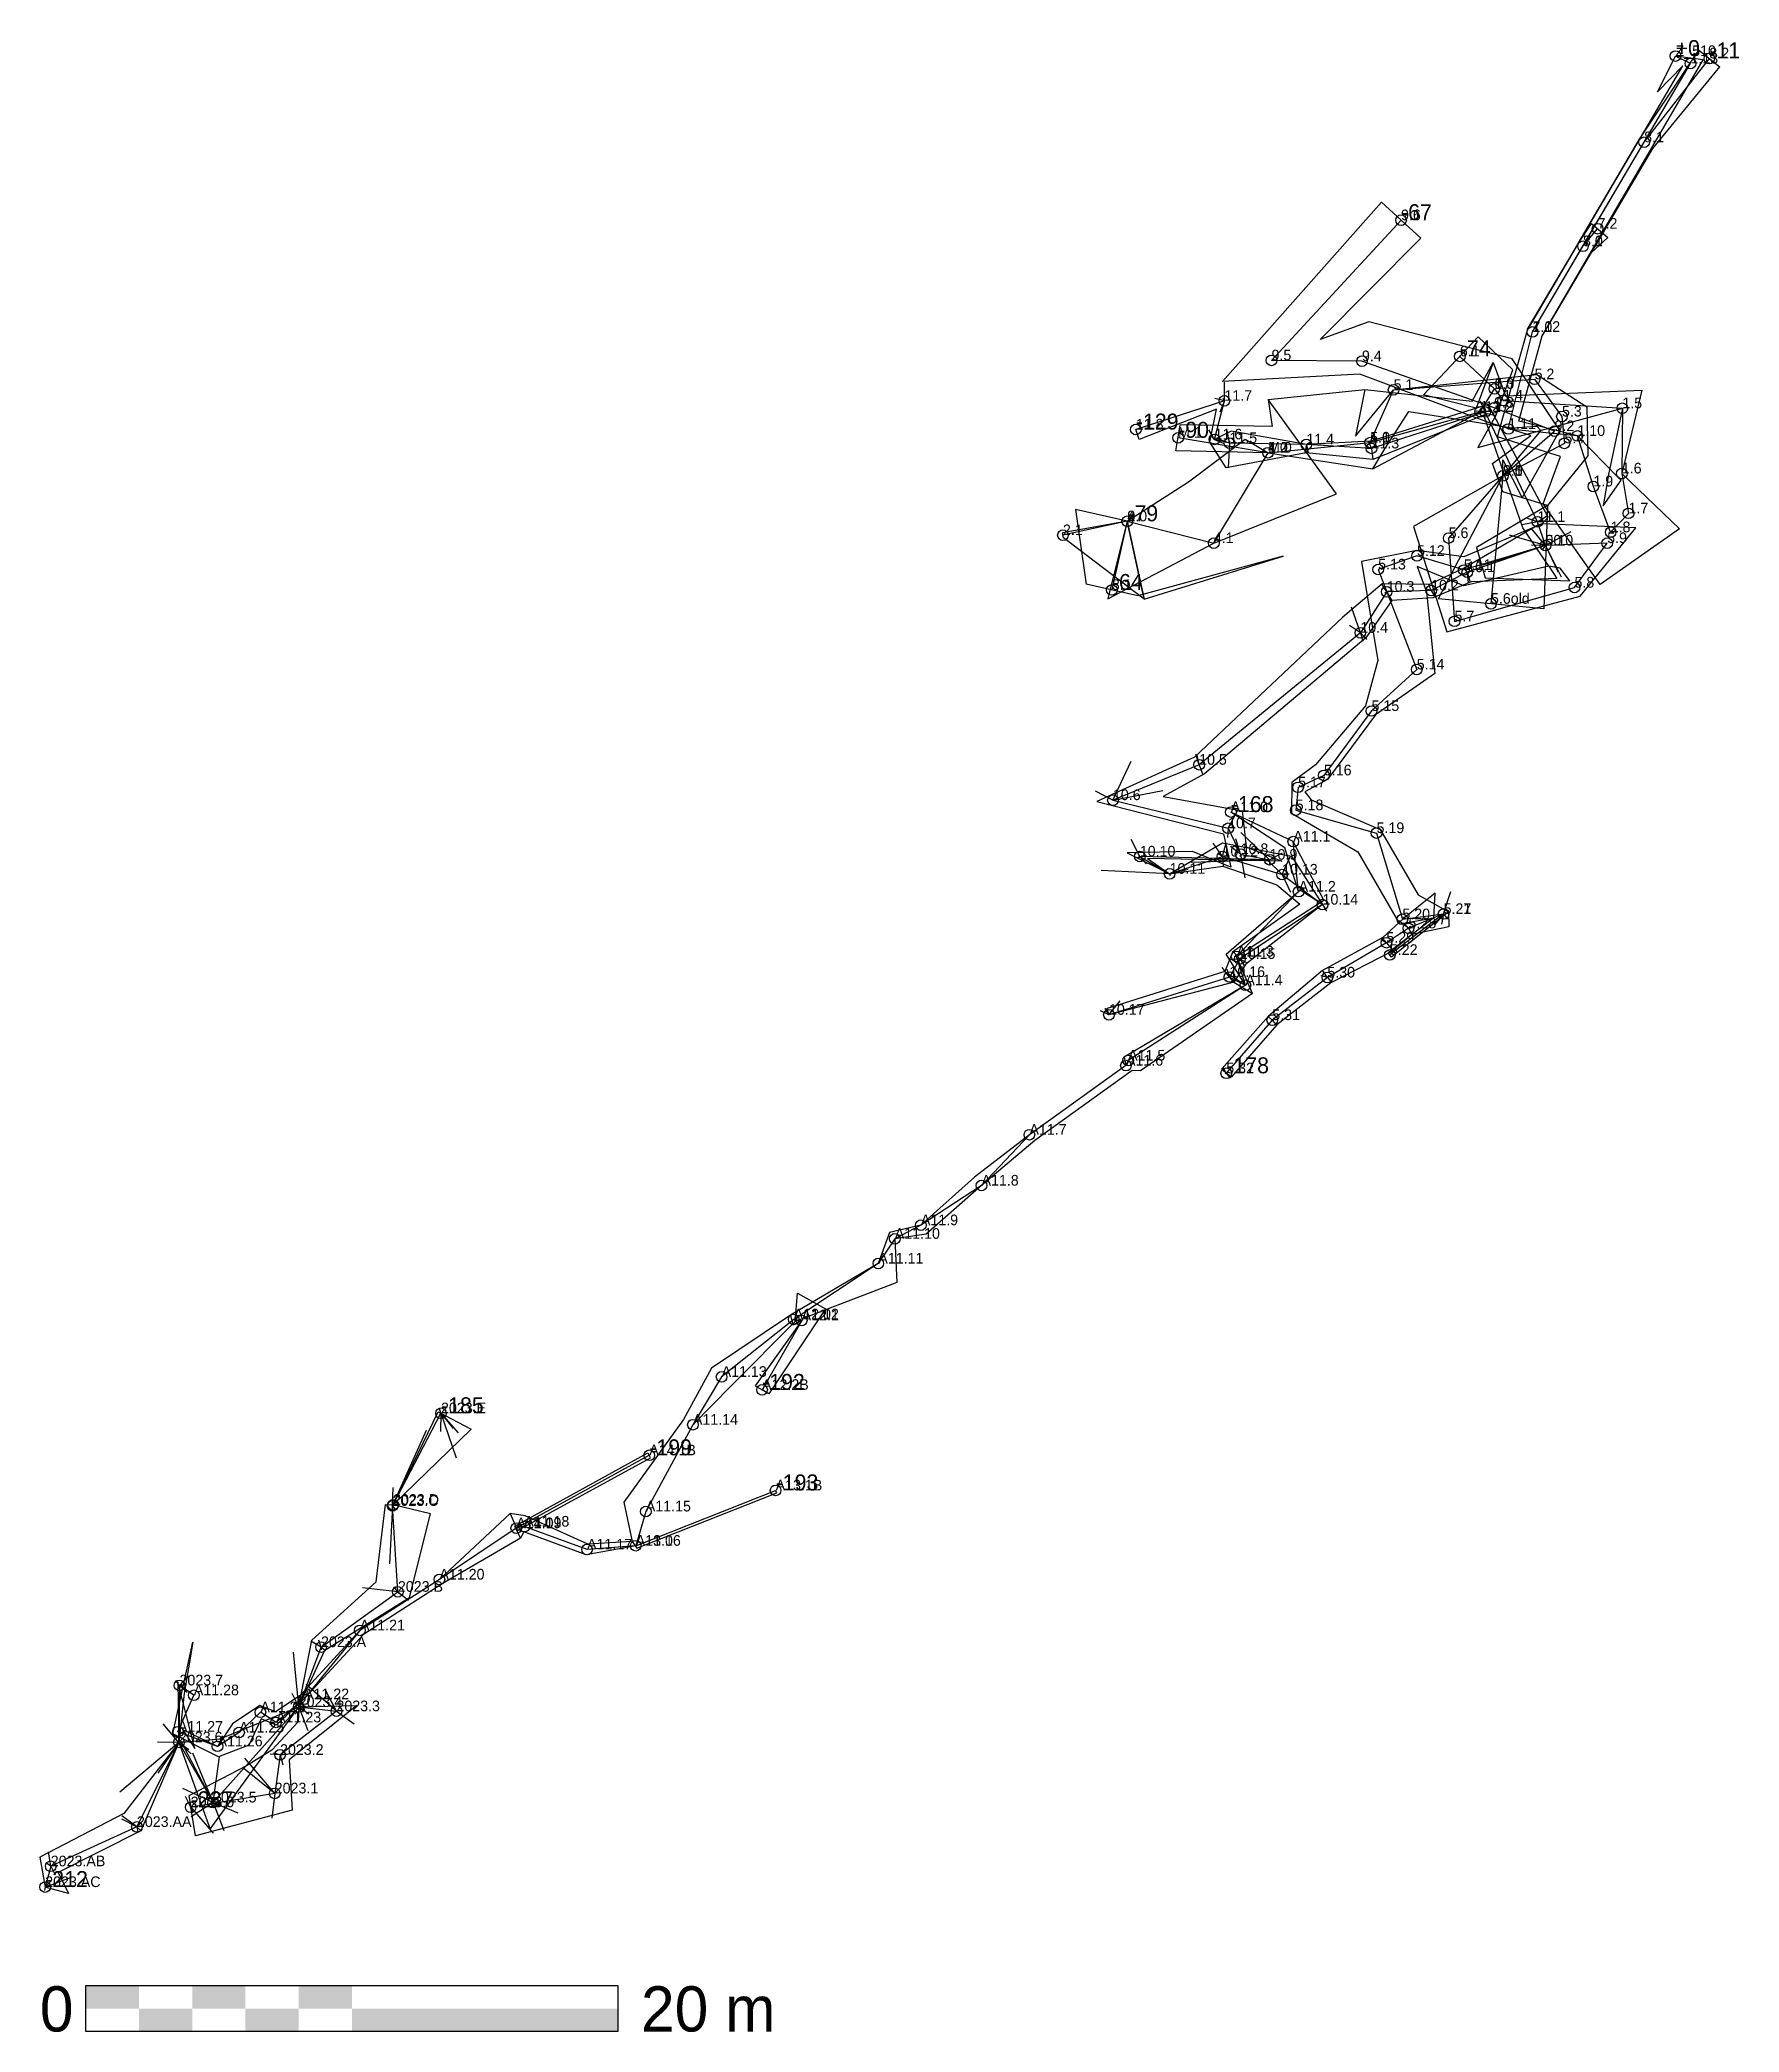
# Model space of a CAD drawing. Extents: x -61.5 to 2.4, y -74.3 to 0.6.
import ezdxf

# ---------------------------------------------------------------- set-up
doc = ezdxf.new("R2010")
doc.units = 0
doc.header["$MEASUREMENT"] = 0
for name, color, linetype in [('CHEMINEMENTS', 1, 'Continuous'), ('CONTOURS_LARGEURS', 3, 'Continuous'), ('ECHELLE', 7, 'Continuous'), ('POINTS', 6, 'Continuous'), ('PROFONDEURS', 2, 'Continuous'), ('RADIALES', 9, 'Continuous'), ('STATIONS', 7, 'Continuous')]:
    doc.layers.add(name, color=color, linetype=linetype)

msp = doc.modelspace()

# ---------------------------------------------------------------- linework, layer by layer
at = {"layer": 'CHEMINEMENTS'}
for p, q in [((0.56, -0.28), (0, 0)), ((-5.38, -10.37), (0.56, -0.28)), ((-1.18, -3.24), (1.27, -0.09)), ((-3.48, -7.15), (-1.18, -3.24)), ((-15.19, -11.44), (-10.32, -6.17)), ((-3.48, -7.15), (-2.93, -6.49)), ((-5.38, -10.37), (-3.48, -7.15)), ((-3.48, -7.15), (-3.48, -7.15)), ((-6.29, -14.02), (-5.38, -10.37)), ((-5.38, -10.37), (-5.38, -10.37)), ((-11.79, -11.47), (-15.19, -11.44)), ((-6.82, -13.22), (-11.79, -11.47)), ((-6.81, -12.51), (-8.11, -11.29)), ((-11.48, -14.53), (-10.6, -12.55)), ((-10.6, -12.55), (-5.3, -12.15)), ((-7.34, -13.37), (-6.81, -12.51)), ((-6.81, -12.51), (-6.48, -12.95)), ((-6.81, -12.51), (-6.81, -12.51)), ((-5.3, -12.15), (-4.27, -13.55)), ((-16.96, -12.96), (-20.29, -14.04)), ((-17.33, -14.41), (-16.96, -12.96)), ((-11.48, -14.53), (-7.34, -13.37)), ((-7.16, -13.38), (-11.43, -14.75)), ((-5.19, -17.51), (-7.16, -13.38)), ((-4.55, -14.1), (-6.82, -13.22)), ((-6.48, -12.95), (-2, -13.24)), ((-2, -13.24), (-2.02, -15.69)), ((-6.49, -15.78), (-4.55, -14.1)), ((-3.69, -14.28), (-6.29, -14.02)), ((-4.27, -13.55), (-4.18, -14.56)), ((-15.32, -14.91), (-18.7, -14.35)), ((-17.36, -18.31), (-15.32, -14.91)), ((-16.77, -14.55), (-17.33, -14.41)), ((-13.88, -14.6), (-16.77, -14.55)), ((-15.32, -14.91), (-11.48, -14.53)), ((-15.32, -14.91), (-15.32, -14.91)), ((-15.32, -14.91), (-15.32, -14.91)), ((-11.43, -14.75), (-13.88, -14.6)), ((-11.48, -14.53), (-11.48, -14.53)), ((-4.18, -14.56), (-6.49, -15.78)), ((-3.09, -16.18), (-3.69, -14.28)), ((-2.02, -15.69), (-1.77, -17.19)), ((-6.49, -15.78), (-8.53, -18.12)), ((-6.49, -15.78), (-6.94, -20.59)), ((-6.49, -15.78), (-6.49, -15.78)), ((-6.49, -15.78), (-6.49, -15.78)), ((-2.44, -17.9), (-3.09, -16.18)), ((-1.77, -17.19), (-2.44, -17.9)), ((-20.61, -17.49), (-23.03, -18.01)), ((-20.61, -17.49), (-21.19, -20.07)), ((-20.61, -17.49), (-20.61, -17.49)), ((-20.61, -17.49), (-20.61, -17.49)), ((-20.61, -17.49), (-20.61, -17.49)), ((-20.61, -17.49), (-20.61, -17.49)), ((-20.61, -17.49), (-17.36, -18.31)), ((-4.89, -18.4), (-5.19, -17.51)), ((-8.53, -18.12), (-8.31, -21.25)), ((-4.89, -18.4), (-7.96, -19.32)), ((-4.89, -18.4), (-7.83, -19.4)), ((-2.57, -18.31), (-4.89, -18.4)), ((-4.89, -18.4), (-4.89, -18.4)), ((-3.8, -19.98), (-2.57, -18.31)), ((-9.72, -18.79), (-11.18, -19.3)), ((-11.18, -19.3), (-9.73, -23.06)), ((-7.96, -19.32), (-9.72, -18.79)), ((-7.83, -19.4), (-9.19, -20.09)), ((-10.86, -20.14), (-11.85, -21.68)), ((-9.19, -20.09), (-10.86, -20.14)), ((-8.31, -21.25), (-3.8, -19.98)), ((-11.85, -21.68), (-17.91, -26.64)), ((-9.73, -23.06), (-11.43, -24.62)), ((-11.43, -24.62), (-13.22, -27.04)), ((-17.91, -26.64), (-21.15, -27.97)), ((-14.19, -27.49), (-14.28, -28.35)), ((-13.22, -27.04), (-14.19, -27.49)), ((-21.15, -27.97), (-16.82, -29.03)), ((-16.72, -28.42), (-16.72, -28.42)), ((-14.37, -29.53), (-16.72, -28.42)), ((-14.28, -28.35), (-11.24, -29.21)), ((-16.82, -29.03), (-16.35, -30)), ((-14.17, -31.41), (-14.37, -29.53)), ((-11.24, -29.21), (-10.27, -32.45)), ((-15.26, -30.21), (-20.14, -30.09)), ((-20.14, -30.09), (-19.02, -30.74)), ((-19.02, -30.74), (-17.03, -30.09)), ((-17.03, -30.09), (-14.79, -30.77)), ((-16.35, -30), (-15.26, -30.21)), ((-16.5, -33.85), (-14.17, -31.41)), ((-14.79, -30.77), (-13.27, -31.9)), ((-13.27, -31.9), (-16.38, -33.94)), ((-10.04, -32.79), (-10.87, -33.33)), ((-8.72, -32.25), (-10.74, -33.79)), ((-10.27, -32.45), (-8.72, -32.25)), ((-8.72, -32.25), (-10.04, -32.79)), ((-8.72, -32.25), (-8.72, -32.25)), ((-10.87, -33.33), (-13.09, -34.64)), ((-16.38, -33.94), (-16.77, -34.62)), ((-16.17, -34.93), (-16.5, -33.85)), ((-16.77, -34.62), (-21.3, -36.04)), ((-16.17, -34.93), (-20.58, -37.76)), ((-16.77, -34.62), (-16.17, -34.93)), ((-13.09, -34.64), (-15.16, -36.24)), ((-15.16, -36.24), (-16.89, -38.24)), ((-20.66, -37.95), (-24.29, -40.55)), ((-20.58, -37.76), (-20.66, -37.95)), ((-24.29, -40.55), (-26.09, -42.46)), ((-26.09, -42.46), (-28.37, -43.95)), ((-28.37, -43.95), (-29.35, -44.46)), ((-29.35, -44.46), (-29.97, -45.39)), ((-29.97, -45.39), (-33.15, -47.49)), ((-33.15, -47.49), (-35.86, -49.65)), ((-32.85, -47.53), (-34.34, -50.14)), ((-33.15, -47.49), (-33.15, -47.49)), ((-33.15, -47.49), (-32.85, -47.53)), ((-35.86, -49.65), (-36.94, -51.45)), ((-34.34, -50.14), (-34.34, -50.14)), ((-48.21, -54.46), (-46.41, -51.02)), ((-36.94, -51.45), (-38.71, -54.71)), ((-43.58, -55.34), (-38.58, -52.6)), ((-38.58, -52.6), (-38.58, -52.6)), ((-39.09, -56), (-33.83, -53.92)), ((-33.83, -53.92), (-33.83, -53.92)), ((-48.23, -54.5), (-48.21, -54.46)), ((-48.03, -57.73), (-48.23, -54.5)), ((-43.58, -55.34), (-46.47, -57.27)), ((-43.28, -55.28), (-43.58, -55.34)), ((-43.58, -55.34), (-43.58, -55.34)), ((-40.92, -56.14), (-43.28, -55.28)), ((-38.71, -54.71), (-39.09, -56)), ((-39.09, -56), (-40.92, -56.14)), ((-39.09, -56), (-39.09, -56)), ((-46.47, -57.27), (-49.46, -59.18)), ((-50.92, -59.81), (-48.03, -57.73)), ((-51.76, -62.06), (-50.92, -59.81)), ((-49.46, -59.18), (-51.56, -61.77)), ((-56.24, -61.25), (-56.26, -63.39)), ((-55.7, -61.62), (-56.24, -61.25)), ((-56.3, -62.99), (-55.7, -61.62)), ((-54.98, -65.65), (-51.76, -62.06)), ((-51.56, -61.77), (-52.61, -62.64)), ((-51.76, -62.06), (-50.34, -62.22)), ((-53.2, -62.26), (-54, -63.02)), ((-52.61, -62.64), (-53.2, -62.26)), ((-50.34, -62.22), (-52.46, -63.86)), ((-56.26, -63.39), (-57.84, -66.57)), ((-54.81, -63.54), (-56.3, -62.99)), ((-56.26, -63.39), (-54.98, -65.65)), ((-54, -63.02), (-54.81, -63.54)), ((-52.46, -63.86), (-52.66, -65.31)), ((-52.66, -65.31), (-55.82, -65.83)), ((-55.82, -65.83), (-55.82, -65.83)), ((-57.84, -66.57), (-61.08, -68.05)), ((-61.08, -68.05), (-61.29, -68.83))]:
    msp.add_line(p, q, dxfattribs=at)
at = {"layer": 'CONTOURS_LARGEURS'}
for p, q in [((-1.35, -3.13), (0.88, 0.22)), ((-0.68, -1.34), (0, 0)), ((1.04, -0.14), (0, 0)), ((0.88, 0.22), (1.67, -0.4)), ((-5.57, -10.3), (0.27, -0.37)), ((-5.01, -10.52), (1.04, -0.14)), ((-0.85, -3.47), (1.67, -0.4)), ((0.27, -0.37), (-0.68, -1.34)), ((-3.66, -7.05), (-1.35, -3.13)), ((-3.14, -7.35), (-0.85, -3.47)), ((-17.03, -12.23), (-11.05, -5.49)), ((-11.05, -5.49), (-9.58, -6.85)), ((-3.65, -7.03), (-3.16, -6.3)), ((-3.16, -6.3), (-2.55, -6.82)), ((-13.36, -10.65), (-9.58, -6.85)), ((-5.56, -10.27), (-3.65, -7.03)), ((-5.04, -10.57), (-3.16, -7.38)), ((-3.65, -7.03), (-3.66, -7.05)), ((-3.16, -7.38), (-2.55, -6.82)), ((-3.16, -7.38), (-3.14, -7.35)), ((-11.53, -9.99), (-13.36, -10.65)), ((-6.14, -11.38), (-11.53, -9.99)), ((-6.7, -14.31), (-5.57, -10.3)), ((-5.57, -10.3), (-5.56, -10.27)), ((-9.48, -12.74), (-7.42, -10.56)), ((-6.12, -11.79), (-7.42, -10.56)), ((-5.89, -13.73), (-5.01, -10.52)), ((-5.01, -10.52), (-5.04, -10.57)), ((-11.87, -11.96), (-17.03, -12.23)), ((-7.03, -13.78), (-11.87, -11.96)), ((-10.6, -12.55), (-5.22, -11.97)), ((-7.64, -12.97), (-6.86, -11.52)), ((-6.86, -11.52), (-7.5, -13.24)), ((-6.86, -11.52), (-6.39, -12.77)), ((-6.76, -13.51), (-6.12, -11.79)), ((-4.35, -14.07), (-6.14, -11.38)), ((-5.22, -11.97), (-3.34, -13.19)), ((-15.32, -12.91), (-11.68, -12.54)), ((-11.68, -12.54), (-12.03, -14.29)), ((-12.03, -14.29), (-10.6, -12.55)), ((-11.68, -12.54), (-7.64, -12.97)), ((-6.39, -12.77), (-1.27, -12.56)), ((-1.27, -12.56), (-2.02, -15.69)), ((-16.96, -12.96), (-20.29, -14.04)), ((-17.26, -13.28), (-20.16, -14.42)), ((-17.51, -14.52), (-17.26, -13.28)), ((-17.33, -14.41), (-16.96, -12.96)), ((-12.75, -16.46), (-15.32, -12.91)), ((-15.32, -12.91), (-15.16, -13.93)), ((-7.04, -13.1), (-11.46, -14.48)), ((-11.38, -15.52), (-7.34, -13.37)), ((-10.93, -14.77), (-10.03, -13.36)), ((-10.03, -13.36), (-6.14, -13.97)), ((-7.5, -13.24), (-9.48, -12.74)), ((-7.43, -14.71), (-2, -13.24)), ((-7.34, -13.37), (-6.76, -13.51)), ((-4.79, -17.34), (-7.04, -13.1)), ((-3.34, -13.19), (-3.3, -15.03)), ((-2, -13.24), (-2.52, -15.73)), ((-20.16, -14.42), (-20.29, -14.04)), ((-18.79, -14.84), (-18.62, -13.86)), ((-15.16, -13.93), (-18.62, -13.86)), ((-16.71, -14.1), (-17.33, -14.41)), ((-13.88, -14.6), (-16.71, -14.1)), ((-7.21, -13.5), (-11.38, -15.17)), ((-6.76, -13.51), (-7.43, -14.71)), ((-5.74, -17.73), (-7.21, -13.5)), ((-5.44, -14.26), (-7.03, -13.78)), ((-5.06, -14.08), (-6.49, -15.78)), ((-6.14, -13.97), (-5.21, -13.91)), ((-3.69, -14.28), (-5.89, -13.73)), ((-5.77, -16.61), (-4.35, -14.07)), ((-5.21, -13.91), (-5.06, -14.08)), ((-15.32, -14.91), (-18.79, -14.84)), ((-18.31, -16), (-16.18, -14.4)), ((-16.9, -15.48), (-17.51, -14.52)), ((-13.89, -14.91), (-16.9, -15.48)), ((-16.18, -14.4), (-15.32, -14.91)), ((-15.32, -14.91), (-15.32, -14.91)), ((-15.32, -14.91), (-11.38, -15.52)), ((-11.38, -15.17), (-13.89, -14.91)), ((-11.46, -14.48), (-13.88, -14.6)), ((-11.38, -15.52), (-10.93, -14.77)), ((-6.88, -15.32), (-5.44, -14.26)), ((-4.32, -15.05), (-6.7, -14.31)), ((-2.15, -15.85), (-3.69, -14.28)), ((-6.49, -16.38), (-6.88, -15.32)), ((-6.49, -15.78), (-6.49, -15.18)), ((-6.49, -15.18), (-5.77, -16.61)), ((-4.98, -16.83), (-4.32, -15.05)), ((-3.3, -15.03), (-4.82, -16.89)), ((-2.02, -15.69), (0.15, -17.77)), ((-20.61, -17.49), (-18.31, -16)), ((-17.36, -18.31), (-12.75, -16.46)), ((-6.49, -15.78), (-9.85, -17.68)), ((-6.49, -15.78), (-8.93, -20.41)), ((-4.82, -16.89), (-6.49, -16.38)), ((-2.52, -15.73), (-2.72, -16.91)), ((-2.72, -16.91), (-2.04, -15.94)), ((-2.04, -15.94), (-2.15, -15.85)), ((-20.61, -17.49), (-22.56, -17.05)), ((-22.56, -17.05), (-22.16, -19.85)), ((-4.82, -16.89), (-7.48, -18.47)), ((-2.83, -19.87), (-4.98, -16.83)), ((-4.82, -16.89), (-4.95, -20.78)), ((-20.61, -17.49), (-23.05, -17.92)), ((-23.01, -18.11), (-23.05, -17.92)), ((-20.61, -17.49), (-21.34, -20.4)), ((-20.61, -17.49), (-20.61, -17.49)), ((-20.61, -17.49), (-20.61, -17.49)), ((-20.61, -17.49), (-19.98, -20.42)), ((-20.61, -17.49), (-20.61, -17.49)), ((-19.98, -20.42), (-20.61, -17.49)), ((-9.85, -17.68), (-8.6, -21.65)), ((-5.02, -17.59), (-7.96, -18.82)), ((-5.15, -17.62), (-7.91, -19.22)), ((-4.76, -19.17), (-5.74, -17.73)), ((-5.02, -17.59), (-5.15, -17.62)), ((-5.02, -17.59), (-4.79, -17.34)), ((-1.49, -17.74), (-5.02, -17.59)), ((-3.58, -20.31), (-1.49, -17.74)), ((0.15, -17.77), (-2.83, -19.87)), ((-19.98, -20.42), (-23.01, -18.11)), ((-21.34, -20.4), (-17.36, -18.31)), ((-9.73, -18.59), (-11.81, -19)), ((-7.96, -18.82), (-9.73, -18.59)), ((-7.48, -18.47), (-7.16, -19.61)), ((-14.75, -18.8), (-20.21, -20.29)), ((-19.98, -20.42), (-14.75, -18.8)), ((-11.81, -19), (-11.19, -22.72)), ((-7.96, -19.92), (-9.71, -19.19)), ((-9.71, -19.19), (-9.36, -20.14)), ((-7.91, -19.22), (-9.25, -19.86)), ((-4.76, -19.17), (-7.96, -19.92)), ((-4.34, -19.25), (-4.76, -19.17)), ((-4.76, -19.17), (-4.46, -19.64)), ((-3.97, -19.73), (-4.34, -19.25)), ((-20.21, -20.29), (-22.16, -19.85)), ((-11.03, -19.84), (-12.51, -21.09)), ((-9.25, -19.86), (-11.03, -19.84)), ((-9.36, -20.14), (-9.05, -23.21)), ((-7.68, -19.76), (-9.12, -20.37)), ((-4.46, -19.64), (-7.68, -19.76)), ((-7.16, -19.61), (-3.97, -19.73)), ((-10.67, -20.47), (-11.64, -21.87)), ((-9.12, -20.37), (-10.67, -20.47)), ((-4.95, -20.78), (-8.93, -20.41)), ((-8.6, -21.65), (-3.58, -20.31)), ((-12.51, -21.09), (-18.09, -26.35)), ((-11.64, -21.87), (-17.71, -26.98)), ((-11.19, -22.72), (-11.65, -24.42)), ((-9.05, -23.21), (-11.28, -24.76)), ((-11.65, -24.42), (-13.53, -26.65)), ((-11.28, -24.76), (-13.09, -27.19)), ((-18.09, -26.35), (-21.76, -28.02)), ((-13.53, -26.65), (-14.43, -27.31)), ((-17.71, -26.98), (-19.26, -27.83)), ((-14.43, -27.31), (-14.44, -28.46)), ((-13.09, -27.19), (-13.94, -27.66)), ((-13.94, -27.66), (-13.7, -27.96)), ((-21.76, -28.02), (-17, -29.24)), ((-19.26, -27.83), (-16.29, -28.37)), ((-16.72, -28.42), (-16.72, -28.42)), ((-16.72, -28.42), (-16.72, -28.42)), ((-16.72, -28.42), (-16.72, -28.42)), ((-14.69, -29.76), (-16.72, -28.42)), ((-14.37, -29.53), (-16.72, -28.42)), ((-16.29, -28.37), (-16.14, -29.73)), ((-13.7, -27.96), (-11.1, -29.07)), ((-14.44, -28.46), (-11.94, -29.92)), ((-11.1, -29.07), (-9.68, -31.53)), ((-18.16, -29.9), (-20.62, -29.95)), ((-20.62, -29.95), (-19.02, -30.74)), ((-19.02, -30.74), (-17.03, -29.58)), ((-16.72, -30.49), (-18.16, -29.9)), ((-17.03, -29.58), (-14.44, -30.08)), ((-17, -29.24), (-16.72, -30.49)), ((-16.14, -29.73), (-14.8, -30.26)), ((-14.17, -31.41), (-14.69, -29.76)), ((-13.22, -31.73), (-14.37, -29.53)), ((-11.94, -29.92), (-10.38, -32.62)), ((-14.8, -30.26), (-19.85, -30.17)), ((-19.85, -30.17), (-19.02, -30.74)), ((-19.02, -30.74), (-17.02, -30.45)), ((-17.02, -30.45), (-14.99, -31.16)), ((-14.44, -30.08), (-13.27, -31.9)), ((-16.89, -33.76), (-14.17, -31.41)), ((-14.99, -31.16), (-14.13, -31.88)), ((-14.13, -31.88), (-16.65, -33.68)), ((-16.5, -33.85), (-13.22, -31.73)), ((-13.27, -31.9), (-16.16, -34.14)), ((-8.53, -32.17), (-10.68, -33.87)), ((-9.04, -31.47), (-10.23, -32.42)), ((-9.68, -31.53), (-8.53, -32.17)), ((-9.09, -32.4), (-9.04, -31.47)), ((-8.53, -32.17), (-8.52, -32.73)), ((-10.23, -32.42), (-11, -33.13)), ((-9.09, -32.4), (-10.8, -33.71)), ((-10.38, -32.62), (-9.09, -32.4)), ((-8.52, -32.73), (-9.92, -33.02)), ((-16.65, -33.68), (-16.94, -34.41)), ((-11, -33.13), (-13.27, -34.38)), ((-10.67, -33.66), (-12.96, -34.84)), ((-9.92, -33.02), (-10.67, -33.66)), ((-16.94, -34.41), (-21.37, -35.8)), ((-16.94, -34.41), (-16.17, -34.93)), ((-16.17, -34.93), (-16.89, -33.76)), ((-16.16, -34.14), (-16.61, -34.82)), ((-15.91, -35.24), (-16.5, -33.85)), ((-13.27, -34.38), (-15.3, -36.09)), ((-10.68, -33.87), (-10.8, -33.71)), ((-16.61, -34.82), (-21.3, -36.04)), ((-16.17, -34.93), (-20.73, -37.63)), ((-16.61, -34.82), (-15.91, -35.24)), ((-12.96, -34.84), (-14.99, -36.42)), ((-21.3, -36.04), (-21.37, -35.8)), ((-15.91, -35.24), (-20.12, -38.15)), ((-15.3, -36.09), (-17.07, -38.09)), ((-14.99, -36.42), (-16.71, -38.39)), ((-20.66, -37.95), (-24.29, -40.55)), ((-20.43, -38.14), (-24.09, -40.77)), ((-20.73, -37.63), (-20.66, -37.95)), ((-20.12, -38.15), (-20.43, -38.14)), ((-16.71, -38.39), (-17.07, -38.09)), ((-24.29, -40.55), (-26.35, -42.15)), ((-24.09, -40.77), (-26.09, -42.46)), ((-26.35, -42.15), (-28.37, -43.95)), ((-26.09, -42.46), (-28.17, -44.29)), ((-28.37, -43.95), (-29.55, -44.23)), ((-29.55, -44.23), (-29.97, -45.39)), ((-28.17, -44.29), (-29.35, -44.46)), ((-29.35, -44.46), (-29.27, -46.1)), ((-29.97, -45.39), (-33.27, -47.33)), ((-29.27, -46.1), (-33.09, -47.57)), ((-31.95, -47.09), (-34.08, -50.29)), ((-33.09, -47.57), (-33.01, -46.5)), ((-33.01, -46.5), (-31.95, -47.09)), ((-33.27, -47.33), (-36.24, -49.32)), ((-33.09, -47.57), (-35.49, -49.98)), ((-32.85, -47.53), (-34.6, -49.99)), ((-33.27, -47.33), (-33.18, -47.69)), ((-33.18, -47.69), (-32.85, -47.53)), ((-36.24, -49.32), (-37.29, -51.26)), ((-35.49, -49.98), (-36.94, -51.45)), ((-34.6, -49.99), (-34.34, -50.14)), ((-34.08, -50.29), (-34.34, -50.14)), ((-34.34, -50.14), (-34.34, -50.14)), ((-48.21, -54.46), (-46.52, -50.96)), ((-48.21, -54.46), (-45.27, -51.62)), ((-46.52, -50.96), (-45.27, -51.62)), ((-37.29, -51.26), (-39.54, -54.36)), ((-36.94, -51.45), (-38.71, -54.71)), ((-43.63, -55.26), (-38.63, -52.51)), ((-43.53, -55.43), (-38.53, -52.69)), ((-38.63, -52.51), (-38.58, -52.6)), ((-38.53, -52.69), (-38.58, -52.6)), ((-38.58, -52.6), (-38.58, -52.6)), ((-39.09, -56), (-33.83, -53.92)), ((-33.83, -53.92), (-33.83, -53.92)), ((-33.79, -54.01), (-33.83, -53.92)), ((-33.83, -53.92), (-33.83, -53.92)), ((-48.85, -57.35), (-48.49, -54.45)), ((-48.49, -54.45), (-48.21, -54.46)), ((-46.8, -54.8), (-48.21, -54.46)), ((-39.54, -54.36), (-39.22, -55.84)), ((-39.05, -56.09), (-33.79, -54.01)), ((-47.59, -57.94), (-46.8, -54.8)), ((-43.81, -54.79), (-46.47, -57.27)), ((-43.25, -54.88), (-43.81, -54.79)), ((-43.81, -54.79), (-43.53, -55.43)), ((-43.42, -55.71), (-43.63, -55.26)), ((-40.89, -55.94), (-43.25, -54.88)), ((-38.71, -54.71), (-39.09, -56)), ((-43.42, -55.71), (-46.36, -57.43)), ((-43.29, -55.48), (-43.42, -55.71)), ((-40.95, -56.34), (-43.29, -55.48)), ((-39.09, -56), (-40.95, -56.34)), ((-39.22, -55.84), (-40.89, -55.94)), ((-39.22, -55.84), (-39.05, -56.09)), ((-39.09, -56), (-39.09, -56)), ((-51.26, -59.55), (-48.85, -57.35)), ((-46.47, -57.27), (-49.46, -59.18)), ((-46.36, -57.43), (-49.32, -59.33)), ((-50.78, -59.92), (-47.59, -57.94)), ((-56.49, -63.07), (-55.74, -59.62)), ((-55.74, -59.62), (-56.07, -61.56)), ((-51.76, -62.06), (-51.26, -59.55)), ((-49.46, -59.18), (-51.7, -61.63)), ((-49.32, -59.33), (-51.56, -61.77)), ((-51.76, -62.06), (-50.78, -59.92)), ((-56.3, -61.11), (-56.26, -63.39)), ((-55.66, -63.62), (-56.3, -61.11)), ((-56.07, -61.56), (-56.26, -63.39)), ((-55.09, -66.65), (-51.76, -62.06)), ((-54.72, -63.26), (-51.76, -62.06)), ((-53.22, -62.01), (-54.25, -62.7)), ((-52.63, -62.24), (-53.22, -62.01)), ((-51.7, -61.63), (-52.63, -62.24)), ((-51.56, -61.77), (-52.6, -62.74)), ((-49.58, -62.01), (-52.12, -64.05)), ((-51.76, -62.06), (-51.78, -62.62)), ((-51.76, -62.06), (-49.58, -62.01)), ((-54.25, -62.7), (-54.81, -63.54)), ((-53.17, -62.5), (-53.63, -63.49)), ((-52.6, -62.74), (-53.17, -62.5)), ((-51.78, -62.62), (-52.77, -63.68)), ((-56.26, -63.39), (-58.33, -66.06)), ((-56.26, -63.39), (-57.69, -66.72)), ((-54.77, -63.93), (-56.49, -63.07)), ((-56.26, -63.39), (-54.72, -63.26)), ((-56.26, -63.39), (-55.09, -66.65)), ((-54.81, -63.54), (-56.12, -62.92)), ((-56.12, -62.92), (-55.66, -63.62)), ((-53.63, -63.49), (-54.77, -63.93)), ((-53.72, -64.27), (-55.89, -65.4)), ((-52.77, -63.68), (-53.72, -64.27)), ((-52.12, -64.05), (-52, -65.94)), ((-55.89, -65.4), (-55.82, -65.83)), ((-55.64, -66.9), (-55.82, -65.83)), ((-55.82, -65.83), (-55.82, -65.83)), ((-58.33, -66.06), (-61.49, -67.7)), ((-52, -65.94), (-55.64, -66.9)), ((-57.69, -66.72), (-60.8, -68.28)), ((-61.49, -67.7), (-61.29, -68.83)), ((-60.41, -69.07), (-61.29, -68.83)), ((-60.8, -68.28), (-60.41, -69.07))]:
    msp.add_line(p, q, dxfattribs=at)
at = {"layer": 'ECHELLE'}
for p, q in [((-59.76, -72.53), (-39.76, -72.53)), ((-59.76, -74.26), (-59.76, -72.53)), ((-39.76, -72.53), (-39.76, -74.26)), ((-39.76, -74.26), (-59.76, -74.26))]:
    msp.add_line(p, q, dxfattribs=at)
for points in [[(-59.76, -72.53), (-57.76, -72.53), (-59.76, -73.4), (-57.76, -73.4)], [(-55.76, -72.53), (-53.76, -72.53), (-55.76, -73.4), (-53.76, -73.4)], [(-51.76, -72.53), (-49.76, -72.53), (-51.76, -73.4), (-49.76, -73.4)], [(-57.76, -73.4), (-55.76, -73.4), (-57.76, -74.26), (-55.76, -74.26)], [(-53.76, -73.4), (-51.76, -73.4), (-53.76, -74.26), (-51.76, -74.26)], [(-49.76, -73.4), (-39.76, -73.4), (-49.76, -74.26), (-39.76, -74.26)]]:
    msp.add_solid(points, dxfattribs=at)
at = {"layer": 'POINTS'}
for centre in [(0, 0), (1.27, -0.09), (0.56, -0.28), (-1.18, -3.24), (-10.32, -6.17), (-2.93, -6.49), (-3.48, -7.15), (-3.48, -7.15), (-5.38, -10.37), (-5.38, -10.37), (-8.11, -11.29), (-15.19, -11.44), (-11.79, -11.47), (-5.3, -12.15), (-10.6, -12.55), (-6.81, -12.51), (-6.81, -12.51), (-16.96, -12.96), (-7.34, -13.37), (-7.16, -13.38), (-6.82, -13.22), (-6.48, -12.95), (-4.27, -13.55), (-2, -13.24), (-20.29, -14.04), (-18.7, -14.35), (-17.33, -14.41), (-6.29, -14.02), (-4.55, -14.1), (-3.69, -14.28), (-16.77, -14.55), (-15.32, -14.91), (-15.32, -14.91), (-15.32, -14.91), (-13.88, -14.6), (-11.48, -14.53), (-11.48, -14.53), (-11.43, -14.75), (-4.18, -14.56), (-6.49, -15.78), (-6.49, -15.78), (-6.49, -15.78), (-2.02, -15.69), (-3.09, -16.18), (-1.77, -17.19), (-23.03, -18.01), (-20.61, -17.49), (-20.61, -17.49), (-20.61, -17.49), (-20.61, -17.49), (-8.53, -18.12), (-5.19, -17.51), (-2.44, -17.9), (-17.36, -18.31), (-9.72, -18.79), (-4.89, -18.4), (-4.89, -18.4), (-2.57, -18.31), (-11.18, -19.3), (-7.96, -19.32), (-7.83, -19.4), (-21.19, -20.07), (-10.86, -20.14), (-9.19, -20.09), (-3.8, -19.98), (-6.94, -20.59), (-11.85, -21.68), (-8.31, -21.25), (-9.73, -23.06), (-11.43, -24.62), (-17.91, -26.64), (-13.22, -27.04), (-14.19, -27.49), (-21.15, -27.97), (-16.72, -28.42), (-16.72, -28.42), (-14.28, -28.35), (-16.82, -29.03), (-11.24, -29.21), (-20.14, -30.09), (-17.03, -30.09), (-16.35, -30), (-14.37, -29.53), (-19.02, -30.74), (-15.26, -30.21), (-14.79, -30.77), (-14.17, -31.41), (-13.27, -31.9), (-8.72, -32.25), (-8.72, -32.25), (-10.27, -32.45), (-10.04, -32.79), (-16.5, -33.85), (-10.87, -33.33), (-10.74, -33.79), (-16.77, -34.62), (-16.38, -33.94), (-13.09, -34.64), (-16.17, -34.93), (-21.3, -36.04), (-15.16, -36.24), (-20.66, -37.95), (-20.58, -37.76), (-16.89, -38.24), (-24.29, -40.55), (-26.09, -42.46), (-28.37, -43.95), (-29.35, -44.46), (-29.97, -45.39), (-33.15, -47.49), (-33.15, -47.49), (-32.85, -47.53), (-35.86, -49.65), (-34.34, -50.14), (-34.34, -50.14), (-46.41, -51.02), (-36.94, -51.45), (-38.58, -52.6), (-38.58, -52.6), (-33.83, -53.92), (-33.83, -53.92), (-48.23, -54.5), (-48.21, -54.46), (-38.71, -54.71), (-43.58, -55.34), (-43.58, -55.34), (-43.28, -55.28), (-40.92, -56.14), (-39.09, -56), (-39.09, -56), (-48.03, -57.73), (-46.47, -57.27), (-49.46, -59.18), (-50.92, -59.81), (-56.24, -61.25), (-55.7, -61.62), (-53.2, -62.26), (-51.76, -62.06), (-51.56, -61.77), (-50.34, -62.22), (-56.3, -62.99), (-54, -63.02), (-52.61, -62.64), (-56.26, -63.39), (-54.81, -63.54), (-52.46, -63.86), (-52.66, -65.31), (-55.82, -65.83), (-55.82, -65.83), (-54.98, -65.65), (-57.84, -66.57), (-61.08, -68.05), (-61.29, -68.83)]:
    msp.add_circle(centre, 0.2, dxfattribs=at)
at = {"layer": 'RADIALES'}
for p, q in [((-16.96, -12.96), (-16.96, -12.26)), ((-16.96, -12.96), (-17.32, -12.87)), ((-16.96, -12.96), (-17.13, -13.39)), ((-16.96, -12.96), (-17.01, -12.87)), ((-7.16, -13.38), (-7.5, -13.35)), ((-7.16, -13.38), (-7.33, -12.97)), ((-7.16, -13.38), (-7.13, -13.53)), ((-7.16, -13.38), (-7.15, -13.42)), ((-17.33, -14.41), (-17.55, -14.05)), ((-16.77, -14.55), (-16.85, -14.08)), ((-17.33, -14.41), (-17.42, -14.3)), ((-17.33, -14.41), (-17.35, -14.42)), ((-17.33, -14.41), (-17.01, -14.55)), ((-16.77, -14.55), (-17.18, -14.4)), ((-16.77, -14.55), (-16.82, -15.48)), ((-16.77, -14.55), (-16.75, -14.47)), ((-13.88, -14.6), (-13.95, -14.94)), ((-13.88, -14.6), (-13.75, -14.52)), ((-13.88, -14.6), (-13.86, -14.91)), ((-13.88, -14.6), (-13.81, -14.92)), ((-11.43, -14.75), (-11.61, -14.75)), ((-11.43, -14.75), (-11.56, -14.7)), ((-11.43, -14.75), (-11.53, -14.49)), ((-11.43, -14.75), (-11.38, -15.17)), ((-5.19, -17.51), (-5.78, -17.62)), ((-5.19, -17.51), (-5.57, -17.38)), ((-4.89, -18.4), (-5.43, -17.75)), ((-5.19, -17.51), (-4.82, -17.27)), ((-5.19, -17.51), (-4.45, -17.47)), ((-4.89, -18.4), (-3.92, -17.87)), ((-4.89, -18.4), (-7.24, -19.14)), ((-4.89, -18.4), (-6.24, -18.01)), ((-4.89, -18.4), (-5.41, -18.39)), ((-4.89, -18.4), (-5.03, -18.57)), ((-4.89, -18.4), (-4.3, -19.58)), ((-4.89, -18.4), (-4.41, -19.4)), ((-4.89, -18.4), (-4.88, -18.4)), ((-7.83, -19.4), (-7.96, -19.23)), ((-7.83, -19.4), (-7.86, -19.35)), ((-7.83, -19.4), (-7.8, -19.81)), ((-7.83, -19.4), (-7.74, -19.74)), ((-10.86, -20.14), (-11.04, -19.85)), ((-10.86, -20.14), (-10.94, -20.19)), ((-10.86, -20.14), (-10.66, -20.47)), ((-10.86, -20.14), (-10.81, -20.15)), ((-9.19, -20.09), (-9.36, -20.04)), ((-9.19, -20.09), (-9.28, -19.86)), ((-9.19, -20.09), (-9.03, -20.04)), ((-9.19, -20.09), (-9.03, -20.35)), ((-11.85, -21.68), (-12.18, -20.72)), ((-11.85, -21.68), (-12.26, -21.41)), ((-11.85, -21.68), (-11.75, -21.99)), ((-11.85, -21.68), (-11.6, -21.93)), ((-21.15, -27.97), (-20.46, -26.51)), ((-17.91, -26.64), (-18.03, -26.26)), ((-17.91, -26.64), (-17.98, -26.28)), ((-17.91, -26.64), (-17.77, -27.02)), ((-17.91, -26.64), (-17.91, -26.64)), ((-21.15, -27.97), (-21.8, -27.64)), ((-21.15, -27.97), (-19.28, -27.61)), ((-21.15, -27.97), (-21.11, -27.98)), ((-16.82, -29.03), (-16.42, -28.27)), ((-16.82, -29.03), (-16.84, -29.37)), ((-16.82, -29.03), (-16.68, -28.83)), ((-16.82, -29.03), (-16.76, -28.92)), ((-15.26, -30.21), (-16.34, -29.19)), ((-20.14, -30.09), (-20.47, -29.45)), ((-17.03, -30.09), (-17.38, -29.59)), ((-17.03, -30.09), (-16.89, -29.58)), ((-16.35, -30), (-16.73, -29.71)), ((-16.35, -30), (-16.53, -29.42)), ((-15.26, -30.21), (-14.77, -29.95)), ((-19.02, -30.74), (-21.59, -30.61)), ((-20.14, -30.09), (-20.21, -30.15)), ((-20.14, -30.09), (-20.16, -30.15)), ((-20.14, -30.09), (-19.9, -30.37)), ((-19.02, -30.74), (-19.22, -30.68)), ((-19.02, -30.74), (-18.32, -30.57)), ((-15.26, -30.21), (-18.21, -30.32)), ((-17.03, -30.09), (-17.19, -29.99)), ((-17.03, -30.09), (-17.01, -30.45)), ((-16.35, -30), (-16.19, -30.89)), ((-16.35, -30), (-16.34, -30.03)), ((-14.79, -30.77), (-15.34, -30.23)), ((-15.26, -30.21), (-15.27, -30.41)), ((-14.79, -30.77), (-14.47, -30.07)), ((-19.02, -30.74), (-19, -30.81)), ((-14.79, -30.77), (-14.47, -31.43)), ((-14.79, -30.77), (-14.61, -30.78)), ((-13.27, -31.9), (-14.11, -31.36)), ((-8.72, -32.25), (-8.45, -31.41)), ((-13.27, -31.9), (-13.35, -31.73)), ((-13.27, -31.9), (-13.27, -31.87)), ((-13.27, -31.9), (-13.12, -32.14)), ((-10.04, -32.79), (-10.4, -32.51)), ((-10.04, -32.79), (-10.13, -32.69)), ((-10.04, -32.79), (-9.95, -32.77)), ((-10.04, -32.79), (-9.91, -33.02)), ((-8.72, -32.25), (-9.05, -32.64)), ((-8.72, -32.25), (-8.8, -32.63)), ((-8.72, -32.25), (-8.57, -32.45)), ((-16.38, -33.94), (-16.63, -33.66)), ((-10.87, -33.33), (-11.06, -33.23)), ((-10.87, -33.33), (-11.03, -33.15)), ((-10.87, -33.33), (-10.81, -33.3)), ((-10.87, -33.33), (-10.61, -33.63)), ((-16.77, -34.62), (-17.04, -34.26)), ((-16.77, -34.62), (-16.85, -34.34)), ((-16.38, -33.94), (-16.75, -33.97)), ((-16.38, -33.94), (-16.11, -34.09)), ((-16.38, -33.94), (-16.21, -34.21)), ((-13.09, -34.64), (-13.27, -34.38)), ((-16.77, -34.62), (-16.72, -34.61)), ((-16.77, -34.62), (-16.62, -34.83)), ((-13.09, -34.64), (-13.33, -34.57)), ((-13.09, -34.64), (-13.19, -34.58)), ((-13.09, -34.64), (-12.93, -34.82)), ((-21.3, -36.04), (-21.62, -35.89)), ((-21.3, -36.04), (-21.44, -35.8)), ((-21.3, -36.04), (-21.43, -35.81)), ((-21.3, -36.04), (-20.88, -35.52)), ((-15.16, -36.24), (-15.31, -36.11)), ((-15.16, -36.24), (-15, -36.43)), ((-15.16, -36.24), (-15.1, -36.25)), ((-16.89, -38.24), (-17.01, -38.01)), ((-16.89, -38.24), (-16.93, -38.26)), ((-16.89, -38.24), (-16.74, -38.42)), ((-16.89, -38.24), (-16.85, -38.28)), ((-46.41, -51.02), (-46.46, -50.84)), ((-48.23, -54.5), (-46.95, -51.65)), ((-46.41, -51.02), (-46.43, -51.7)), ((-46.41, -51.02), (-45.76, -51.75)), ((-46.41, -51.02), (-45.95, -51.59)), ((-46.41, -51.02), (-45.84, -52.69)), ((-48.23, -54.5), (-48.21, -53.81)), ((-48.23, -54.5), (-48.35, -56.68)), ((-48.23, -54.5), (-48.12, -54.65)), ((-48.03, -57.73), (-49.36, -57.58)), ((-48.03, -57.73), (-48.18, -57.55)), ((-48.03, -57.73), (-47.63, -58.04)), ((-48.03, -57.73), (-47.98, -57.79)), ((-50.92, -59.81), (-51.3, -59.59)), ((-50.92, -59.81), (-51, -59.55)), ((-50.92, -59.81), (-50.77, -59.92)), ((-50.92, -59.81), (-50.91, -59.91)), ((-51.76, -62.06), (-51.96, -60)), ((-56.24, -61.25), (-56.38, -61.06)), ((-56.24, -61.25), (-55.88, -60.89)), ((-56.24, -61.25), (-55.95, -61.52)), ((-56.24, -61.25), (-56.12, -61.27)), ((-50.34, -62.22), (-51.48, -61.21)), ((-50.34, -62.22), (-50.77, -61.4)), ((-51.76, -62.06), (-52, -61.55)), ((-51.76, -62.06), (-51.41, -62.94)), ((-51.76, -62.06), (-51.38, -62.32)), ((-50.34, -62.22), (-50.47, -62.04)), ((-56.26, -63.39), (-56.86, -62.69)), ((-56.26, -63.39), (-56.27, -62.73)), ((-50.34, -62.22), (-49.67, -62.69)), ((-56.26, -63.39), (-58.48, -65.26)), ((-56.26, -63.39), (-57.07, -63.38)), ((-56.26, -63.39), (-57.05, -64.55)), ((-56.26, -63.39), (-55.89, -63.66)), ((-56.26, -63.39), (-55.8, -63.82)), ((-54.98, -65.65), (-56.18, -63.36)), ((-54.98, -65.65), (-55.74, -63.8)), ((-54.98, -65.65), (-54.74, -63.93)), ((-52.66, -65.31), (-53.87, -64.34)), ((-52.66, -65.31), (-53.79, -63.99)), ((-52.46, -63.86), (-52.83, -63.83)), ((-52.46, -63.86), (-52.71, -63.8)), ((-52.46, -63.86), (-52.06, -63.81)), ((-52.46, -63.86), (-52.36, -64.23)), ((-54.98, -65.65), (-56.11, -65.13)), ((-55.82, -65.83), (-56.02, -65.43)), ((-55.82, -65.83), (-55.84, -65.86)), ((-55.82, -65.83), (-54.98, -66.8)), ((-55.82, -65.83), (-55.74, -66.03)), ((-54.98, -65.65), (-55.8, -66.19)), ((-54.98, -65.65), (-54.97, -65.61)), ((-54.98, -65.65), (-54.05, -66.04)), ((-54.98, -65.65), (-54.57, -66.7)), ((-54.98, -65.65), (-54.79, -65.76)), ((-52.66, -65.31), (-52.77, -66.24)), ((-52.66, -65.31), (-52.62, -65.28)), ((-57.84, -66.57), (-58.41, -66.15)), ((-57.84, -66.57), (-58.41, -66.28)), ((-57.84, -66.57), (-57.68, -66.72)), ((-57.84, -66.57), (-57.81, -66.75)), ((-61.08, -68.05), (-61.24, -67.93)), ((-61.08, -68.05), (-61.16, -67.5)), ((-61.08, -68.05), (-60.92, -68.37)), ((-61.29, -68.83), (-61.31, -68.96)), ((-61.29, -68.83), (-60.27, -68.44)), ((-61.29, -68.83), (-60.91, -68.69)), ((-61.29, -68.83), (-61.14, -68.76))]:
    msp.add_line(p, q, dxfattribs=at)

# ---------------------------------------------------------------- texts
at = {"layer": 'ECHELLE'}
for s, p in [('0', (-61.49, -74.26)), ('20 m', (-38.89, -74.26))]:
    msp.add_text(s, height=1.7, dxfattribs=at).set_placement(p)
at = {"layer": 'PROFONDEURS'}
for s, p in [('+0', (0, 0)), ('-11', (1.27, -0.09)), ('-67', (-10.32, -6.17)), ('-74', (-8.11, -11.29)), ('-129', (-20.29, -14.04)), ('-90', (-18.7, -14.35)), ('-79', (-20.61, -17.49)), ('-64', (-21.19, -20.07)), ('-168', (-16.72, -28.42)), ('-178', (-16.89, -38.24)), ('-192', (-34.34, -50.14)), ('-185', (-46.41, -51.02)), ('-199', (-38.58, -52.6)), ('-193', (-33.83, -53.92)), ('-237', (-55.82, -65.83)), ('-212', (-61.29, -68.83))]:
    msp.add_text(s, height=0.6, dxfattribs=at).set_placement(p)
at = {"layer": 'STATIONS'}
for s, p in [('Z_510', (0, 0)), ('1.13', (0.56, -0.28)), ('8.2', (1.27, -0.09)), ('8.1', (-1.18, -3.24)), ('9.6', (-10.32, -6.17)), ('7.2', (-2.93, -6.49)), ('8.0', (-3.48, -7.15)), ('7.1', (-3.48, -7.15)), ('7.0', (-5.38, -10.37)), ('1.12', (-5.38, -10.37)), ('9.5', (-15.19, -11.44)), ('9.4', (-11.79, -11.47)), ('6.1', (-8.11, -11.29)), ('5.2', (-5.3, -12.15)), ('11.7', (-16.96, -12.96)), ('5.1', (-10.6, -12.55)), ('6.0', (-6.81, -12.51)), ('1.3', (-6.81, -12.51)), ('1.4', (-6.48, -12.95)), ('1.2', (-7.34, -13.37)), ('11.2', (-7.16, -13.38)), ('9.3', (-6.82, -13.22)), ('5.3', (-4.27, -13.55)), ('1.5', (-2, -13.24)), ('11.8', (-20.29, -14.04)), ('M.1', (-18.7, -14.35)), ('11.6', (-17.33, -14.41)), ('11.5', (-16.77, -14.55)), ('11.4', (-13.88, -14.6)), ('5.0', (-11.48, -14.53)), ('1.1', (-11.48, -14.53)), ('1.11', (-6.29, -14.02)), ('9.2', (-4.55, -14.1)), ('5.4', (-4.18, -14.56)), ('1.10', (-3.69, -14.28)), ('4.2', (-15.32, -14.91)), ('1.0', (-15.32, -14.91)), ('M.0', (-15.32, -14.91)), ('11.3', (-11.43, -14.75)), ('5.5', (-6.49, -15.78)), ('9.0', (-6.49, -15.78)), ('9.1', (-6.49, -15.78)), ('1.6', (-2.02, -15.69)), ('1.9', (-3.09, -16.18)), ('4.0', (-20.61, -17.49)), ('3.0', (-20.61, -17.49)), ('0', (-20.61, -17.49)), ('2.0', (-20.61, -17.49)), ('11.1', (-5.19, -17.51)), ('1.7', (-1.77, -17.19)), ('2.1', (-23.03, -18.01)), ('4.1', (-17.36, -18.31)), ('5.6', (-8.53, -18.12)), ('5.9', (-2.57, -18.31)), ('1.8', (-2.44, -17.9)), ('5.12', (-9.72, -18.79)), ('5.10', (-4.89, -18.4)), ('00', (-4.89, -18.4)), ('5.13', (-11.18, -19.3)), ('5.11', (-7.96, -19.32)), ('10.1', (-7.83, -19.4)), ('3.1', (-21.19, -20.07)), ('10.3', (-10.86, -20.14)), ('10.2', (-9.19, -20.09)), ('5.6old', (-6.94, -20.59)), ('5.8', (-3.8, -19.98)), ('5.7', (-8.31, -21.25)), ('10.4', (-11.85, -21.68)), ('5.14', (-9.73, -23.06)), ('5.15', (-11.43, -24.62)), ('10.5', (-17.91, -26.64)), ('5.16', (-13.22, -27.04)), ('10.6', (-21.15, -27.97)), ('5.17', (-14.19, -27.49)), ('A11.0', (-16.72, -28.42)), ('A11.0', (-16.72, -28.42)), ('5.18', (-14.28, -28.35)), ('10.7', (-16.82, -29.03)), ('A11.1', (-14.37, -29.53)), ('5.19', (-11.24, -29.21)), ('10.10', (-20.14, -30.09)), ('10.12', (-17.03, -30.09)), ('10.8', (-16.35, -30)), ('10.9', (-15.26, -30.21)), ('10.11', (-19.02, -30.74)), ('10.13', (-14.79, -30.77)), ('A11.2', (-14.17, -31.41)), ('10.14', (-13.27, -31.9)), ('5.20', (-10.27, -32.45)), ('5.21', (-8.72, -32.25)), ('5.27', (-8.72, -32.25)), ('5.29', (-10.87, -33.33)), ('5.28', (-10.04, -32.79)), ('A11.3', (-16.5, -33.85)), ('10.15', (-16.38, -33.94)), ('5.22', (-10.74, -33.79)), ('10.16', (-16.77, -34.62)), ('5.30', (-13.09, -34.64)), ('A11.4', (-16.17, -34.93)), ('10.17', (-21.3, -36.04)), ('5.31', (-15.16, -36.24)), ('A11.5', (-20.58, -37.76)), ('A11.6', (-20.66, -37.95)), ('5.32', (-16.89, -38.24)), ('A11.7', (-24.29, -40.55)), ('A11.8', (-26.09, -42.46)), ('A11.10', (-29.35, -44.46)), ('A11.9', (-28.37, -43.95)), ('A11.11', (-29.97, -45.39)), ('A11.12', (-33.15, -47.49)), ('A12.0', (-33.15, -47.49)), ('A12.1', (-32.85, -47.53)), ('A11.13', (-35.86, -49.65)), ('A12.2', (-34.34, -50.14)), ('A12.2B', (-34.34, -50.14)), ('2023.E', (-46.41, -51.02)), ('A11.14', (-36.94, -51.45)), ('A14.1', (-38.58, -52.6)), ('A14.1B', (-38.58, -52.6)), ('A13.1', (-33.83, -53.92)), ('A13.1B', (-33.83, -53.92)), ('2023.C', (-48.23, -54.5)), ('2023.D', (-48.21, -54.46)), ('A11.15', (-38.71, -54.71)), ('A11.19', (-43.58, -55.34)), ('A14.0', (-43.58, -55.34)), ('A11.18', (-43.28, -55.28)), ('A11.17', (-40.92, -56.14)), ('A11.16', (-39.09, -56)), ('A13.0', (-39.09, -56)), ('A11.20', (-46.47, -57.27)), ('2023.B', (-48.03, -57.73)), ('A11.21', (-49.46, -59.18)), ('2023.A', (-50.92, -59.81)), ('2023.7', (-56.24, -61.25)), ('A11.28', (-55.7, -61.62)), ('A11.22', (-51.56, -61.77)), ('A11.24', (-53.2, -62.26)), ('2023.4', (-51.76, -62.06)), ('2023.3', (-50.34, -62.22)), ('A11.27', (-56.3, -62.99)), ('A11.25', (-54, -63.02)), ('A11.23', (-52.61, -62.64)), ('2023.6', (-56.26, -63.39)), ('A11.26', (-54.81, -63.54)), ('2023.2', (-52.46, -63.86)), ('2023.1', (-52.66, -65.31)), ('2023.0', (-55.82, -65.83)), ('2023', (-55.82, -65.83)), ('2023.5', (-54.98, -65.65)), ('2023.AA', (-57.84, -66.57)), ('2023.AB', (-61.08, -68.05)), ('2023.AC', (-61.29, -68.83))]:
    msp.add_text(s, height=0.4, dxfattribs=at).set_placement(p)

doc.saveas('drawing.dxf')
